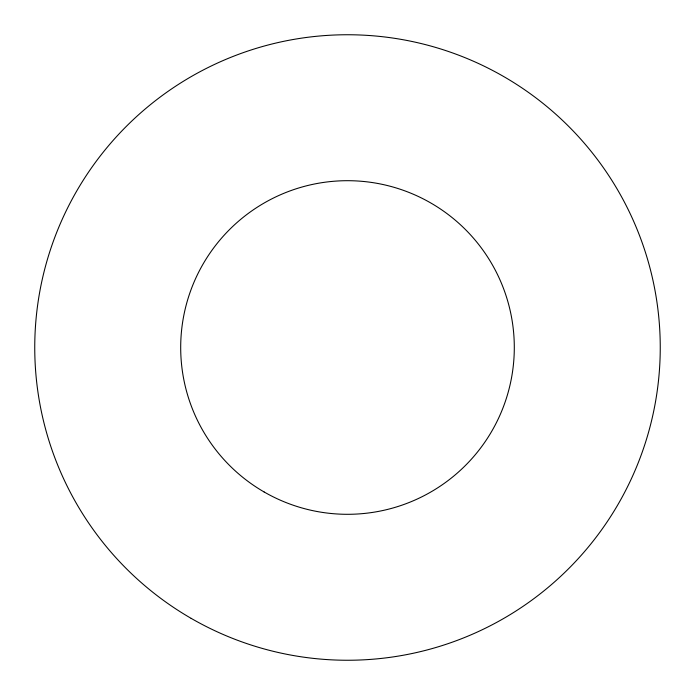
<?xml version="1.0" encoding="UTF-8"?>
<svg xmlns="http://www.w3.org/2000/svg" width="695" height="695" viewBox="0 0 695 695"><rect width="100%" height="100%" fill="white"/><g stroke="black" fill="none" stroke-linecap="round" stroke-linejoin="round"><path stroke-width="1.04" d="M191.125 618.35A312.75 312.75 0 0 0 660.25 347.5A312.75 312.75 0 0 0 191.125 76.65A312.75 312.75 0 0 0 191.125 618.35M264.1 491.956A166.8 166.8 0 0 0 514.3 347.5A166.8 166.8 0 0 0 264.1 203.044A166.8 166.8 0 0 0 264.1 491.956"/></g></svg>
